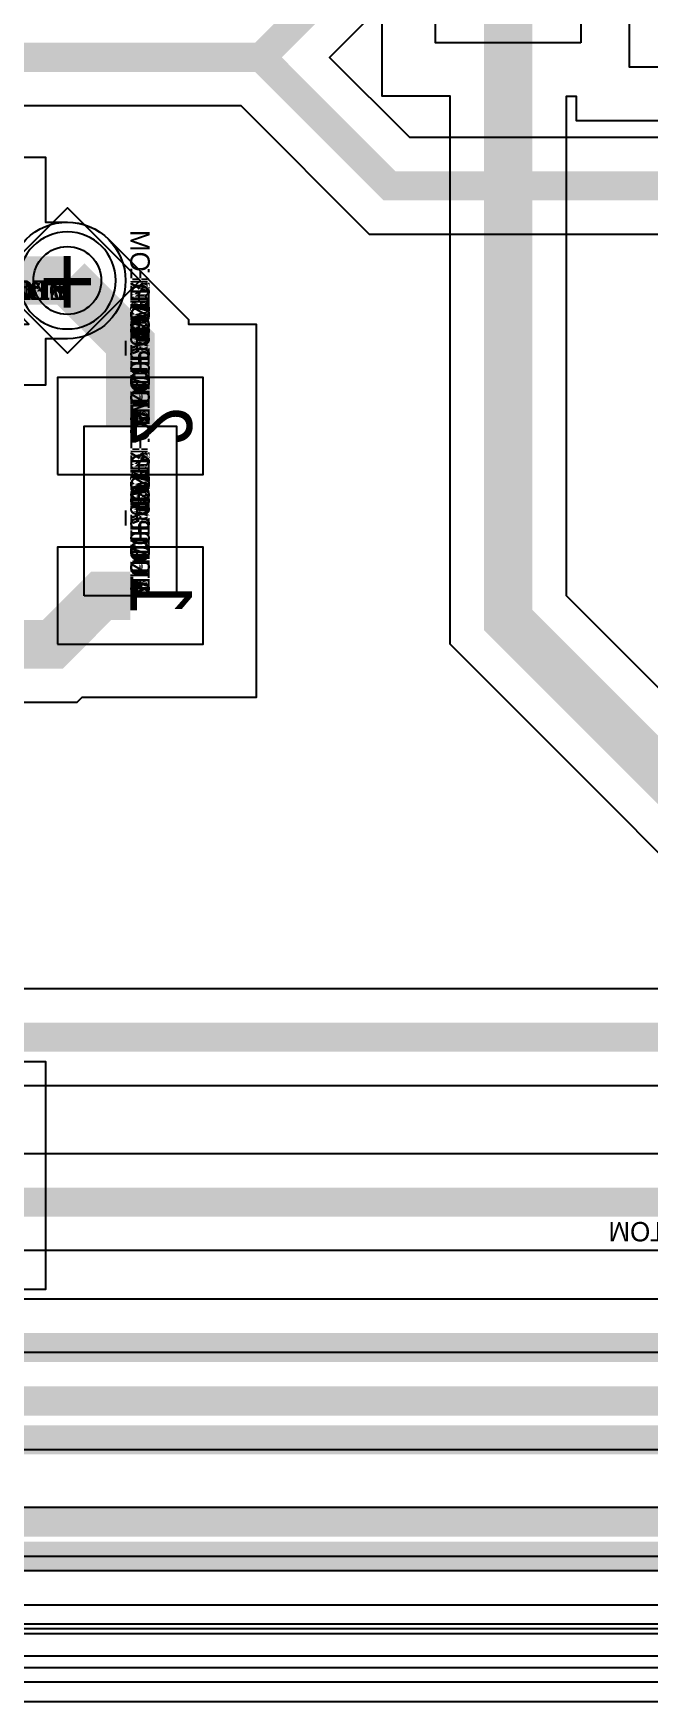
# Model space of a CAD drawing. Extents: x 0 to 323, y 0 to 320.
# Drawn here: x 57.11 to 63.46, y 154.81 to 172 of the extents above; entities that cross this region are included whole.
import ezdxf
from ezdxf.enums import TextEntityAlignment as Align

# ---------------------------------------------------------------- set-up
doc = ezdxf.new("R2010")
doc.units = 0
doc.header["$MEASUREMENT"] = 0
doc.layers.get('0').update_dxf_attribs({"linetype": 'CONTINUOUS'})
for name, color, linetype in [('BOARD_GEOMETRY_OUTLINE', 1, 'CONTINUOUS'), ('CDN_FIGURES', 7, 'CONTINUOUS'), ('ETCH_BOTTOM', 7, 'CONTINUOUS'), ('ETCH_GND', 3, 'CONTINUOUS'), ('ETCH_INT1', 4, 'CONTINUOUS'), ('ETCH_INT2', 5, 'CONTINUOUS'), ('ETCH_PWR', 6, 'CONTINUOUS'), ('ETCH_TOP', 2, 'CONTINUOUS'), ('MANUFACTURING_NCLEGEND-1-6', 8, 'CONTINUOUS'), ('PACKAGE_GEOMETRY_ASSEMBLY_TOP', 11, 'CONTINUOUS'), ('PACKAGE_GEOMETRY_PIN_NUMBER', 9, 'CONTINUOUS'), ('PACKAGE_KEEPIN_ALL', 12, 'CONTINUOUS')]:
    doc.layers.add(name, color=color, linetype=linetype)

# ---------------------------------------------------------------- blocks, each defined once
blk = doc.blocks.new('PAD_INFO')
for tag in ['SHAPE_TYPE', 'PAD_HEIGHT', 'PAD_LAYER', 'PAD_TYPE', 'PAD_WIDTH']:
    blk.add_attdef(tag, (0, 0), '', height=0.2)
at = {"flags": 2}
blk.add_attdef('CDN_TYPE', (0, 0), '', height=0.2, dxfattribs=at)
blk = doc.blocks.new('DRILL_INFO')
at = {"flags": 2}
blk.add_attdef('CDN_TYPE', (0, 0), '', height=0.2, dxfattribs=at)
for tag in ['FSHAPE', 'FCHAR', 'DRILL_HEIGHT', 'DIAMETER', 'PLATED', 'DRILL_WIDTH']:
    blk.add_attdef(tag, (0, 0), '', height=0.2)
blk = doc.blocks.new('VIA0700X0300')
at = {"layer": 'ETCH_BOTTOM'}
blk.add_circle((0, 0), 0.35, dxfattribs=at)
at = {"layer": 'ETCH_GND'}
blk.add_circle((0, 0), 0.35, dxfattribs=at)
at = {"layer": 'ETCH_INT1'}
blk.add_circle((0, 0), 0.35, dxfattribs=at)
at = {"layer": 'ETCH_INT2'}
blk.add_circle((0, 0), 0.35, dxfattribs=at)
at = {"layer": 'ETCH_PWR'}
blk.add_circle((0, 0), 0.35, dxfattribs=at)
at = {"layer": 'ETCH_TOP'}
blk.add_circle((0, 0), 0.35, dxfattribs=at)
ref = blk.add_blockref('PAD_INFO', (0, 0))
ref.add_attrib('PAD_LAYER', 'ETCH_TOP', (0, 0), dxfattribs={"height": 0.2})
ref.add_attrib('SHAPE_TYPE', 'NULL', (0, 0), dxfattribs={"height": 0.2})
ref.add_attrib('PAD_TYPE', 'ANTIPAD', (0, 0), dxfattribs={"height": 0.2})
ref.add_attrib('PAD_WIDTH', '0.000000', (0, 0), dxfattribs={"height": 0.2})
ref.add_attrib('PAD_HEIGHT', '0.000000', (0, 0), dxfattribs={"height": 0.2})
ref = blk.add_blockref('PAD_INFO', (0, 0))
ref.add_attrib('PAD_LAYER', 'ETCH_GND', (0, 0), dxfattribs={"height": 0.2})
ref.add_attrib('SHAPE_TYPE', 'NULL', (0, 0), dxfattribs={"height": 0.2})
ref.add_attrib('PAD_TYPE', 'ANTIPAD', (0, 0), dxfattribs={"height": 0.2})
ref.add_attrib('PAD_WIDTH', '0.000000', (0, 0), dxfattribs={"height": 0.2})
ref.add_attrib('PAD_HEIGHT', '0.000000', (0, 0), dxfattribs={"height": 0.2})
ref = blk.add_blockref('PAD_INFO', (0, 0))
ref.add_attrib('PAD_LAYER', 'ETCH_INT1', (0, 0), dxfattribs={"height": 0.2})
ref.add_attrib('SHAPE_TYPE', 'NULL', (0, 0), dxfattribs={"height": 0.2})
ref.add_attrib('PAD_TYPE', 'ANTIPAD', (0, 0), dxfattribs={"height": 0.2})
ref.add_attrib('PAD_WIDTH', '0.000000', (0, 0), dxfattribs={"height": 0.2})
ref.add_attrib('PAD_HEIGHT', '0.000000', (0, 0), dxfattribs={"height": 0.2})
ref = blk.add_blockref('PAD_INFO', (0, 0))
ref.add_attrib('PAD_LAYER', 'ETCH_INT2', (0, 0), dxfattribs={"height": 0.2})
ref.add_attrib('SHAPE_TYPE', 'NULL', (0, 0), dxfattribs={"height": 0.2})
ref.add_attrib('PAD_TYPE', 'ANTIPAD', (0, 0), dxfattribs={"height": 0.2})
ref.add_attrib('PAD_WIDTH', '0.000000', (0, 0), dxfattribs={"height": 0.2})
ref.add_attrib('PAD_HEIGHT', '0.000000', (0, 0), dxfattribs={"height": 0.2})
ref = blk.add_blockref('PAD_INFO', (0, 0))
ref.add_attrib('PAD_LAYER', 'ETCH_PWR', (0, 0), dxfattribs={"height": 0.2})
ref.add_attrib('SHAPE_TYPE', 'NULL', (0, 0), dxfattribs={"height": 0.2})
ref.add_attrib('PAD_TYPE', 'ANTIPAD', (0, 0), dxfattribs={"height": 0.2})
ref.add_attrib('PAD_WIDTH', '0.000000', (0, 0), dxfattribs={"height": 0.2})
ref.add_attrib('PAD_HEIGHT', '0.000000', (0, 0), dxfattribs={"height": 0.2})
ref = blk.add_blockref('PAD_INFO', (0, 0))
ref.add_attrib('PAD_LAYER', 'ETCH_BOTTOM', (0, 0), dxfattribs={"height": 0.2})
ref.add_attrib('SHAPE_TYPE', 'NULL', (0, 0), dxfattribs={"height": 0.2})
ref.add_attrib('PAD_TYPE', 'ANTIPAD', (0, 0), dxfattribs={"height": 0.2})
ref.add_attrib('PAD_WIDTH', '0.000000', (0, 0), dxfattribs={"height": 0.2})
ref.add_attrib('PAD_HEIGHT', '0.000000', (0, 0), dxfattribs={"height": 0.2})
ref = blk.add_blockref('PAD_INFO', (0, 0))
ref.add_attrib('PAD_LAYER', 'ETCH_TOP', (0, 0), dxfattribs={"height": 0.2})
ref.add_attrib('SHAPE_TYPE', 'NULL', (0, 0), dxfattribs={"height": 0.2})
ref.add_attrib('PAD_TYPE', 'THERMAL', (0, 0), dxfattribs={"height": 0.2})
ref.add_attrib('PAD_WIDTH', '0.000000', (0, 0), dxfattribs={"height": 0.2})
ref.add_attrib('PAD_HEIGHT', '0.000000', (0, 0), dxfattribs={"height": 0.2})
ref = blk.add_blockref('PAD_INFO', (0, 0))
ref.add_attrib('PAD_LAYER', 'ETCH_GND', (0, 0), dxfattribs={"height": 0.2})
ref.add_attrib('SHAPE_TYPE', 'NULL', (0, 0), dxfattribs={"height": 0.2})
ref.add_attrib('PAD_TYPE', 'THERMAL', (0, 0), dxfattribs={"height": 0.2})
ref.add_attrib('PAD_WIDTH', '0.000000', (0, 0), dxfattribs={"height": 0.2})
ref.add_attrib('PAD_HEIGHT', '0.000000', (0, 0), dxfattribs={"height": 0.2})
ref = blk.add_blockref('PAD_INFO', (0, 0))
ref.add_attrib('PAD_LAYER', 'ETCH_INT1', (0, 0), dxfattribs={"height": 0.2})
ref.add_attrib('SHAPE_TYPE', 'NULL', (0, 0), dxfattribs={"height": 0.2})
ref.add_attrib('PAD_TYPE', 'THERMAL', (0, 0), dxfattribs={"height": 0.2})
ref.add_attrib('PAD_WIDTH', '0.000000', (0, 0), dxfattribs={"height": 0.2})
ref.add_attrib('PAD_HEIGHT', '0.000000', (0, 0), dxfattribs={"height": 0.2})
ref = blk.add_blockref('PAD_INFO', (0, 0))
ref.add_attrib('PAD_LAYER', 'ETCH_INT2', (0, 0), dxfattribs={"height": 0.2})
ref.add_attrib('SHAPE_TYPE', 'NULL', (0, 0), dxfattribs={"height": 0.2})
ref.add_attrib('PAD_TYPE', 'THERMAL', (0, 0), dxfattribs={"height": 0.2})
ref.add_attrib('PAD_WIDTH', '0.000000', (0, 0), dxfattribs={"height": 0.2})
ref.add_attrib('PAD_HEIGHT', '0.000000', (0, 0), dxfattribs={"height": 0.2})
ref = blk.add_blockref('PAD_INFO', (0, 0))
ref.add_attrib('PAD_LAYER', 'ETCH_PWR', (0, 0), dxfattribs={"height": 0.2})
ref.add_attrib('SHAPE_TYPE', 'NULL', (0, 0), dxfattribs={"height": 0.2})
ref.add_attrib('PAD_TYPE', 'THERMAL', (0, 0), dxfattribs={"height": 0.2})
ref.add_attrib('PAD_WIDTH', '0.000000', (0, 0), dxfattribs={"height": 0.2})
ref.add_attrib('PAD_HEIGHT', '0.000000', (0, 0), dxfattribs={"height": 0.2})
ref = blk.add_blockref('PAD_INFO', (0, 0))
ref.add_attrib('PAD_LAYER', 'ETCH_BOTTOM', (0, 0), dxfattribs={"height": 0.2})
ref.add_attrib('SHAPE_TYPE', 'NULL', (0, 0), dxfattribs={"height": 0.2})
ref.add_attrib('PAD_TYPE', 'THERMAL', (0, 0), dxfattribs={"height": 0.2})
ref.add_attrib('PAD_WIDTH', '0.000000', (0, 0), dxfattribs={"height": 0.2})
ref.add_attrib('PAD_HEIGHT', '0.000000', (0, 0), dxfattribs={"height": 0.2})
ref = blk.add_blockref('PAD_INFO', (0, 0))
ref.add_attrib('PAD_LAYER', 'ETCH_TOP', (0, 0), dxfattribs={"height": 0.2})
ref.add_attrib('SHAPE_TYPE', 'CIRCLE', (0, 0), dxfattribs={"height": 0.2})
ref.add_attrib('PAD_TYPE', 'REGULAR', (0, 0), dxfattribs={"height": 0.2})
ref.add_attrib('PAD_WIDTH', '0.700000', (0, 0), dxfattribs={"height": 0.2})
ref.add_attrib('PAD_HEIGHT', '0.700000', (0, 0), dxfattribs={"height": 0.2})
ref = blk.add_blockref('PAD_INFO', (0, 0))
ref.add_attrib('PAD_LAYER', 'ETCH_GND', (0, 0), dxfattribs={"height": 0.2})
ref.add_attrib('SHAPE_TYPE', 'CIRCLE', (0, 0), dxfattribs={"height": 0.2})
ref.add_attrib('PAD_TYPE', 'REGULAR', (0, 0), dxfattribs={"height": 0.2})
ref.add_attrib('PAD_WIDTH', '0.700000', (0, 0), dxfattribs={"height": 0.2})
ref.add_attrib('PAD_HEIGHT', '0.700000', (0, 0), dxfattribs={"height": 0.2})
ref = blk.add_blockref('PAD_INFO', (0, 0))
ref.add_attrib('PAD_LAYER', 'ETCH_INT1', (0, 0), dxfattribs={"height": 0.2})
ref.add_attrib('SHAPE_TYPE', 'CIRCLE', (0, 0), dxfattribs={"height": 0.2})
ref.add_attrib('PAD_TYPE', 'REGULAR', (0, 0), dxfattribs={"height": 0.2})
ref.add_attrib('PAD_WIDTH', '0.700000', (0, 0), dxfattribs={"height": 0.2})
ref.add_attrib('PAD_HEIGHT', '0.700000', (0, 0), dxfattribs={"height": 0.2})
ref = blk.add_blockref('PAD_INFO', (0, 0))
ref.add_attrib('PAD_LAYER', 'ETCH_INT2', (0, 0), dxfattribs={"height": 0.2})
ref.add_attrib('SHAPE_TYPE', 'CIRCLE', (0, 0), dxfattribs={"height": 0.2})
ref.add_attrib('PAD_TYPE', 'REGULAR', (0, 0), dxfattribs={"height": 0.2})
ref.add_attrib('PAD_WIDTH', '0.700000', (0, 0), dxfattribs={"height": 0.2})
ref.add_attrib('PAD_HEIGHT', '0.700000', (0, 0), dxfattribs={"height": 0.2})
ref = blk.add_blockref('PAD_INFO', (0, 0))
ref.add_attrib('PAD_LAYER', 'ETCH_PWR', (0, 0), dxfattribs={"height": 0.2})
ref.add_attrib('SHAPE_TYPE', 'CIRCLE', (0, 0), dxfattribs={"height": 0.2})
ref.add_attrib('PAD_TYPE', 'REGULAR', (0, 0), dxfattribs={"height": 0.2})
ref.add_attrib('PAD_WIDTH', '0.700000', (0, 0), dxfattribs={"height": 0.2})
ref.add_attrib('PAD_HEIGHT', '0.700000', (0, 0), dxfattribs={"height": 0.2})
ref = blk.add_blockref('PAD_INFO', (0, 0))
ref.add_attrib('PAD_LAYER', 'ETCH_BOTTOM', (0, 0), dxfattribs={"height": 0.2})
ref.add_attrib('SHAPE_TYPE', 'CIRCLE', (0, 0), dxfattribs={"height": 0.2})
ref.add_attrib('PAD_TYPE', 'REGULAR', (0, 0), dxfattribs={"height": 0.2})
ref.add_attrib('PAD_WIDTH', '0.700000', (0, 0), dxfattribs={"height": 0.2})
ref.add_attrib('PAD_HEIGHT', '0.700000', (0, 0), dxfattribs={"height": 0.2})
ref = blk.add_blockref('DRILL_INFO', (0, 0))
ref.add_attrib('DIAMETER', '0.300000', (0, 0), dxfattribs={"height": 0.2})
ref.add_attrib('PLATED', 'PLATED', (0, 0), dxfattribs={"height": 0.2})
ref.add_attrib('FSHAPE', 'DIAMOND', (0, 0), dxfattribs={"height": 0.2})
ref.add_attrib('FCHAR', '+', (0, 0), dxfattribs={"height": 0.2})
ref.add_attrib('DRILL_WIDTH', '1.500000', (0, 0), dxfattribs={"height": 0.2})
ref.add_attrib('DRILL_HEIGHT', '1.500000', (0, 0), dxfattribs={"height": 0.2})
for tag in ['CDN_TYPE', 'PIN']:
    blk.add_attdef(tag, (0, 0), '', height=0.2)
at = {"flags": 2}
for tag in ['PSTKNAME', 'BBV']:
    blk.add_attdef(tag, (0, 0), '', height=0.2, dxfattribs=at)
blk = doc.blocks.new('FIGURE_DIAMOND')
at = {"layer": 'CDN_FIGURES'}
blk.add_lwpolyline([(-0.5, 0), (0, 0.5), (0.5, 0), (0, -0.5)], close=True, dxfattribs=at)
blk = doc.blocks.new('RC1000X1500TS')
at = {"layer": 'ETCH_TOP'}
blk.add_lwpolyline([(-0.5, -0.75), (-0.5, 0.75), (0.5, 0.75), (0.5, -0.75)], close=True, dxfattribs=at)
ref = blk.add_blockref('PAD_INFO', (0, 0))
ref.add_attrib('PAD_LAYER', 'ETCH_TOP', (0, 0), dxfattribs={"height": 0.2})
ref.add_attrib('SHAPE_TYPE', 'NULL', (0, 0), dxfattribs={"height": 0.2})
ref.add_attrib('PAD_TYPE', 'ANTIPAD', (0, 0), dxfattribs={"height": 0.2})
ref.add_attrib('PAD_WIDTH', '0.000000', (0, 0), dxfattribs={"height": 0.2})
ref.add_attrib('PAD_HEIGHT', '0.000000', (0, 0), dxfattribs={"height": 0.2})
ref = blk.add_blockref('PAD_INFO', (0, 0))
ref.add_attrib('PAD_LAYER', 'ETCH_GND', (0, 0), dxfattribs={"height": 0.2})
ref.add_attrib('SHAPE_TYPE', 'NULL', (0, 0), dxfattribs={"height": 0.2})
ref.add_attrib('PAD_TYPE', 'ANTIPAD', (0, 0), dxfattribs={"height": 0.2})
ref.add_attrib('PAD_WIDTH', '0.000000', (0, 0), dxfattribs={"height": 0.2})
ref.add_attrib('PAD_HEIGHT', '0.000000', (0, 0), dxfattribs={"height": 0.2})
ref = blk.add_blockref('PAD_INFO', (0, 0))
ref.add_attrib('PAD_LAYER', 'ETCH_INT1', (0, 0), dxfattribs={"height": 0.2})
ref.add_attrib('SHAPE_TYPE', 'NULL', (0, 0), dxfattribs={"height": 0.2})
ref.add_attrib('PAD_TYPE', 'ANTIPAD', (0, 0), dxfattribs={"height": 0.2})
ref.add_attrib('PAD_WIDTH', '0.000000', (0, 0), dxfattribs={"height": 0.2})
ref.add_attrib('PAD_HEIGHT', '0.000000', (0, 0), dxfattribs={"height": 0.2})
ref = blk.add_blockref('PAD_INFO', (0, 0))
ref.add_attrib('PAD_LAYER', 'ETCH_INT2', (0, 0), dxfattribs={"height": 0.2})
ref.add_attrib('SHAPE_TYPE', 'NULL', (0, 0), dxfattribs={"height": 0.2})
ref.add_attrib('PAD_TYPE', 'ANTIPAD', (0, 0), dxfattribs={"height": 0.2})
ref.add_attrib('PAD_WIDTH', '0.000000', (0, 0), dxfattribs={"height": 0.2})
ref.add_attrib('PAD_HEIGHT', '0.000000', (0, 0), dxfattribs={"height": 0.2})
ref = blk.add_blockref('PAD_INFO', (0, 0))
ref.add_attrib('PAD_LAYER', 'ETCH_PWR', (0, 0), dxfattribs={"height": 0.2})
ref.add_attrib('SHAPE_TYPE', 'NULL', (0, 0), dxfattribs={"height": 0.2})
ref.add_attrib('PAD_TYPE', 'ANTIPAD', (0, 0), dxfattribs={"height": 0.2})
ref.add_attrib('PAD_WIDTH', '0.000000', (0, 0), dxfattribs={"height": 0.2})
ref.add_attrib('PAD_HEIGHT', '0.000000', (0, 0), dxfattribs={"height": 0.2})
ref = blk.add_blockref('PAD_INFO', (0, 0))
ref.add_attrib('PAD_LAYER', 'ETCH_BOTTOM', (0, 0), dxfattribs={"height": 0.2})
ref.add_attrib('SHAPE_TYPE', 'NULL', (0, 0), dxfattribs={"height": 0.2})
ref.add_attrib('PAD_TYPE', 'ANTIPAD', (0, 0), dxfattribs={"height": 0.2})
ref.add_attrib('PAD_WIDTH', '0.000000', (0, 0), dxfattribs={"height": 0.2})
ref.add_attrib('PAD_HEIGHT', '0.000000', (0, 0), dxfattribs={"height": 0.2})
ref = blk.add_blockref('PAD_INFO', (0, 0))
ref.add_attrib('PAD_LAYER', 'ETCH_TOP', (0, 0), dxfattribs={"height": 0.2})
ref.add_attrib('SHAPE_TYPE', 'NULL', (0, 0), dxfattribs={"height": 0.2})
ref.add_attrib('PAD_TYPE', 'THERMAL', (0, 0), dxfattribs={"height": 0.2})
ref.add_attrib('PAD_WIDTH', '0.000000', (0, 0), dxfattribs={"height": 0.2})
ref.add_attrib('PAD_HEIGHT', '0.000000', (0, 0), dxfattribs={"height": 0.2})
ref = blk.add_blockref('PAD_INFO', (0, 0))
ref.add_attrib('PAD_LAYER', 'ETCH_GND', (0, 0), dxfattribs={"height": 0.2})
ref.add_attrib('SHAPE_TYPE', 'NULL', (0, 0), dxfattribs={"height": 0.2})
ref.add_attrib('PAD_TYPE', 'THERMAL', (0, 0), dxfattribs={"height": 0.2})
ref.add_attrib('PAD_WIDTH', '0.000000', (0, 0), dxfattribs={"height": 0.2})
ref.add_attrib('PAD_HEIGHT', '0.000000', (0, 0), dxfattribs={"height": 0.2})
ref = blk.add_blockref('PAD_INFO', (0, 0))
ref.add_attrib('PAD_LAYER', 'ETCH_INT1', (0, 0), dxfattribs={"height": 0.2})
ref.add_attrib('SHAPE_TYPE', 'NULL', (0, 0), dxfattribs={"height": 0.2})
ref.add_attrib('PAD_TYPE', 'THERMAL', (0, 0), dxfattribs={"height": 0.2})
ref.add_attrib('PAD_WIDTH', '0.000000', (0, 0), dxfattribs={"height": 0.2})
ref.add_attrib('PAD_HEIGHT', '0.000000', (0, 0), dxfattribs={"height": 0.2})
ref = blk.add_blockref('PAD_INFO', (0, 0))
ref.add_attrib('PAD_LAYER', 'ETCH_INT2', (0, 0), dxfattribs={"height": 0.2})
ref.add_attrib('SHAPE_TYPE', 'NULL', (0, 0), dxfattribs={"height": 0.2})
ref.add_attrib('PAD_TYPE', 'THERMAL', (0, 0), dxfattribs={"height": 0.2})
ref.add_attrib('PAD_WIDTH', '0.000000', (0, 0), dxfattribs={"height": 0.2})
ref.add_attrib('PAD_HEIGHT', '0.000000', (0, 0), dxfattribs={"height": 0.2})
ref = blk.add_blockref('PAD_INFO', (0, 0))
ref.add_attrib('PAD_LAYER', 'ETCH_PWR', (0, 0), dxfattribs={"height": 0.2})
ref.add_attrib('SHAPE_TYPE', 'NULL', (0, 0), dxfattribs={"height": 0.2})
ref.add_attrib('PAD_TYPE', 'THERMAL', (0, 0), dxfattribs={"height": 0.2})
ref.add_attrib('PAD_WIDTH', '0.000000', (0, 0), dxfattribs={"height": 0.2})
ref.add_attrib('PAD_HEIGHT', '0.000000', (0, 0), dxfattribs={"height": 0.2})
ref = blk.add_blockref('PAD_INFO', (0, 0))
ref.add_attrib('PAD_LAYER', 'ETCH_BOTTOM', (0, 0), dxfattribs={"height": 0.2})
ref.add_attrib('SHAPE_TYPE', 'NULL', (0, 0), dxfattribs={"height": 0.2})
ref.add_attrib('PAD_TYPE', 'THERMAL', (0, 0), dxfattribs={"height": 0.2})
ref.add_attrib('PAD_WIDTH', '0.000000', (0, 0), dxfattribs={"height": 0.2})
ref.add_attrib('PAD_HEIGHT', '0.000000', (0, 0), dxfattribs={"height": 0.2})
ref = blk.add_blockref('PAD_INFO', (0, 0))
ref.add_attrib('PAD_LAYER', 'ETCH_GND', (0, 0), dxfattribs={"height": 0.2})
ref.add_attrib('SHAPE_TYPE', 'NULL', (0, 0), dxfattribs={"height": 0.2})
ref.add_attrib('PAD_TYPE', 'REGULAR', (0, 0), dxfattribs={"height": 0.2})
ref.add_attrib('PAD_WIDTH', '0.000000', (0, 0), dxfattribs={"height": 0.2})
ref.add_attrib('PAD_HEIGHT', '0.000000', (0, 0), dxfattribs={"height": 0.2})
ref = blk.add_blockref('PAD_INFO', (0, 0))
ref.add_attrib('PAD_LAYER', 'ETCH_INT1', (0, 0), dxfattribs={"height": 0.2})
ref.add_attrib('SHAPE_TYPE', 'NULL', (0, 0), dxfattribs={"height": 0.2})
ref.add_attrib('PAD_TYPE', 'REGULAR', (0, 0), dxfattribs={"height": 0.2})
ref.add_attrib('PAD_WIDTH', '0.000000', (0, 0), dxfattribs={"height": 0.2})
ref.add_attrib('PAD_HEIGHT', '0.000000', (0, 0), dxfattribs={"height": 0.2})
ref = blk.add_blockref('PAD_INFO', (0, 0))
ref.add_attrib('PAD_LAYER', 'ETCH_INT2', (0, 0), dxfattribs={"height": 0.2})
ref.add_attrib('SHAPE_TYPE', 'NULL', (0, 0), dxfattribs={"height": 0.2})
ref.add_attrib('PAD_TYPE', 'REGULAR', (0, 0), dxfattribs={"height": 0.2})
ref.add_attrib('PAD_WIDTH', '0.000000', (0, 0), dxfattribs={"height": 0.2})
ref.add_attrib('PAD_HEIGHT', '0.000000', (0, 0), dxfattribs={"height": 0.2})
ref = blk.add_blockref('PAD_INFO', (0, 0))
ref.add_attrib('PAD_LAYER', 'ETCH_PWR', (0, 0), dxfattribs={"height": 0.2})
ref.add_attrib('SHAPE_TYPE', 'NULL', (0, 0), dxfattribs={"height": 0.2})
ref.add_attrib('PAD_TYPE', 'REGULAR', (0, 0), dxfattribs={"height": 0.2})
ref.add_attrib('PAD_WIDTH', '0.000000', (0, 0), dxfattribs={"height": 0.2})
ref.add_attrib('PAD_HEIGHT', '0.000000', (0, 0), dxfattribs={"height": 0.2})
ref = blk.add_blockref('PAD_INFO', (0, 0))
ref.add_attrib('PAD_LAYER', 'ETCH_BOTTOM', (0, 0), dxfattribs={"height": 0.2})
ref.add_attrib('SHAPE_TYPE', 'NULL', (0, 0), dxfattribs={"height": 0.2})
ref.add_attrib('PAD_TYPE', 'REGULAR', (0, 0), dxfattribs={"height": 0.2})
ref.add_attrib('PAD_WIDTH', '0.000000', (0, 0), dxfattribs={"height": 0.2})
ref.add_attrib('PAD_HEIGHT', '0.000000', (0, 0), dxfattribs={"height": 0.2})
ref = blk.add_blockref('DRILL_INFO', (0, 0))
ref.add_attrib('DIAMETER', '0.000000', (0, 0), dxfattribs={"height": 0.2})
ref.add_attrib('PLATED', 'PLATED', (0, 0), dxfattribs={"height": 0.2})
ref.add_attrib('FSHAPE', 'NULL', (0, 0), dxfattribs={"height": 0.2})
ref.add_attrib('DRILL_WIDTH', '0.000000', (0, 0), dxfattribs={"height": 0.2})
ref.add_attrib('DRILL_HEIGHT', '0.000000', (0, 0), dxfattribs={"height": 0.2})
ref = blk.add_blockref('PAD_INFO', (0, 0))
ref.add_attrib('PAD_LAYER', 'ETCH_TOP', (0, 0), dxfattribs={"height": 0.2})
ref.add_attrib('SHAPE_TYPE', 'RECTANGLE', (0, 0), dxfattribs={"height": 0.2})
ref.add_attrib('PAD_TYPE', 'REGULAR', (0, 0), dxfattribs={"height": 0.2})
ref.add_attrib('PAD_WIDTH', '1.000000', (0, 0), dxfattribs={"height": 0.2})
ref.add_attrib('PAD_HEIGHT', '1.500000', (0, 0), dxfattribs={"height": 0.2})
for tag in ['CDN_TYPE', 'PIN']:
    blk.add_attdef(tag, (0, 0), '', height=0.2)
at = {"flags": 2}
for tag in ['PSTKNAME', 'BBV']:
    blk.add_attdef(tag, (0, 0), '', height=0.2, dxfattribs=at)
blk = doc.blocks.new('F56')
at = {"layer": 'PACKAGE_GEOMETRY_ASSEMBLY_TOP'}
blk.add_lwpolyline([(0, -0.475), (1.75, -0.475), (1.75, 0.475), (0, 0.475)], close=True, dxfattribs=at)
at = {"layer": 'ETCH_TOP'}
ref = blk.add_blockref('RC1000X1500TS', (0, 0), dxfattribs=at)
ref.add_attrib('CDN_TYPE', 'PIN', (0, 0), dxfattribs={"height": 0.2})
ref.add_attrib('PIN', '1', (0, 0), dxfattribs={"height": 0.2})
ref = blk.add_blockref('RC1000X1500TS', (1.75, 0), dxfattribs=at)
ref.add_attrib('CDN_TYPE', 'PIN', (0, 0), dxfattribs={"height": 0.2})
ref.add_attrib('PIN', '2', (0, 0), dxfattribs={"height": 0.2})
at = {"flags": 2}
for tag in ['SYMBOL_TYPE', 'CDN_TYPE', 'REFDES']:
    blk.add_attdef(tag, (0, 0), '', height=0.2, dxfattribs=at)

msp = doc.modelspace()

# ---------------------------------------------------------------- linework, layer by layer
at = {"layer": 'BOARD_GEOMETRY_OUTLINE'}
msp.add_lwpolyline([(1.513, 154.805), (1.513, 272.805), (191.513, 272.805), (191.513, 154.805)], close=True, dxfattribs=at)
at = {"layer": 'ETCH_BOTTOM'}
msp.add_lwpolyline([(2.453, 155.555), (2.453, 271.875), (190.943, 271.875), (190.943, 155.555), (176.033, 155.555), (176.033, 158.165), (150.373, 158.165), (150.373, 155.555)], close=True, dxfattribs=at)
for points, format in [([(59.12, 203.612, 0.3, 0.3, 0), (59.12, 201.249, 0.3, 0.3, 0), (63.063, 197.305, 0.3, 0.3, 0), (63.063, 175.355, 0.3, 0.3, 0), (59.463, 171.755, 0.3, 0.3, 0)], "xyseb"), ([(63.563, 175.148), (60.17, 171.755), (60.995, 170.931), (65.808, 170.931, -1.322533), (66.867, 170.931), (68.383, 170.931, -1.595899), (69.373, 170.931), (69.639, 170.931, -0.424723), (69.956, 171.656), (70.956, 172.656)], "xyb"), ([(59.463, 171.755, 0.3, 0.3, 0), (48.063, 171.755, 0.3, 0.3, 0), (43.563, 167.255, 0.3, 0.3, 0)], "xyseb"), ([(95.063, 169.105, 0.3, 0.3, 0), (95.063, 169.88, 0.3, 0.3, 0), (93.537, 171.405, 0.3, 0.3, 0), (82.513, 171.405, 0.3, 0.3, 0), (81.538, 170.43, 0.3, 0.3, 0), (60.788, 170.43, 0.3, 0.3, 0), (59.463, 171.755, 0.3, 0.3, 0)], "xyseb"), ([(91.732, 170.905), (82.72, 170.905), (81.745, 169.93), (75.48, 169.93, -0.232298), (75.713, 169.455), (75.713, 169.206), (76.413, 169.206), (76.413, 165.355), (73.125, 165.355, -1.463426), (72.1, 165.355), (71.313, 165.355), (71.313, 167.615, -0.831918), (71.313, 168.696), (71.313, 169.206), (74.513, 169.206), (74.513, 169.455, -0.232298), (74.746, 169.93), (60.581, 169.93), (59.256, 171.255), (55.202, 171.255, -6.531002)], "xyb"), ([(58.113, 167.955, 0.5, 0.5, 0), (58.113, 168.805, 0.5, 0.5, 0), (57.463, 169.455, 0.5, 0.5, 0)], "xyseb"), ([(55.363, 165.805, 0.5, 0.5, 0), (55.463, 165.705, 0.5, 0.5, 0), (57.313, 165.705, 0.5, 0.5, 0), (57.813, 166.205, 0.5, 0.5, 0), (58.113, 166.205, 0.5, 0.5, 0)], "xyseb")]:
    msp.add_lwpolyline(points, format=format, dxfattribs=at)
msp.add_lwpolyline([(56.663, 164.755), (54.063, 164.755), (54.063, 165.264, -1.201564), (54.063, 166.346), (54.063, 167.015, -0.831918), (54.063, 168.096), (54.063, 168.606), (56.663, 168.606), (56.663, 166.306), (56.813, 166.306), (56.813, 169.006), (57.064, 169.006), (57.038, 169.031, -1), (57.887, 169.88), (58.713, 169.054), (58.713, 169.006), (59.413, 169.006), (59.413, 165.155), (57.611, 165.155), (57.561, 165.105), (56.663, 165.105)], format="xyb", close=True, dxfattribs=at)
at = {"layer": 'ETCH_GND'}
msp.add_lwpolyline([(150.123, 155.155), (2.013, 155.155), (2.013, 272.255), (191.113, 272.255), (191.113, 155.155), (176.083, 155.155), (176.083, 158.385), (150.123, 158.385)], close=True, dxfattribs=at)
msp.add_lwpolyline([(57.963, 169.455, 1), (56.963, 169.455, 1)], format="xyb", close=True, dxfattribs=at)
at = {"layer": 'ETCH_INT1'}
for points in [[(150.003, 155.505), (2.263, 155.505), (2.263, 272.305), (190.563, 272.305)], [(132.42, 156.155), (25.406, 156.155)]]:
    msp.add_lwpolyline(points, dxfattribs=at)
for points, format in [([(16.013, 170.205, 0.3, 0.3, 0), (20.113, 170.205, 0.3, 0.3, 0), (27.013, 163.305, 0.3, 0.3, 0), (33.313, 163.305, 0.3, 0.3, 0), (34.463, 162.155, 0.3, 0.3, 0), (53.043, 162.155, 0.3, 0.3, 0), (53.543, 161.655, 0.3, 0.3, 0), (66.163, 161.655, 0.3, 0.3, 0), (68.613, 164.105, 0.3, 0.3, 0), (71.563, 164.105, 0.3, 0.3, 0), (72.613, 165.155, 0.3, 0.3, 0)], "xyseb"), ([(42.181, 160.456), (63.956, 160.456), (64.224, 160.724, -0.198912), (64.578, 160.871), (64.628, 160.871, -0.087251), (64.798, 160.901), (65.544, 160.901), (65.574, 160.871), (72.201, 160.871), (72.211, 160.881), (73.164, 160.881), (73.174, 160.871), (80.871, 160.871), (81.884, 161.884, -0.160268), (82.163, 162.025, -0.09518), (82.348, 162.061), (82.861, 162.061), (90.559, 169.759, -1)], "xyb"), ([(90.913, 169.405, 0.3, 0.3, 0), (83.068, 161.56, 0.3, 0.3, 0), (82.348, 161.56, 0.3, 0.3, 0), (82.318, 161.53, 0.3, 0.3, 0), (82.238, 161.53, 0.3, 0.3, 0), (81.078, 160.37, 0.3, 0.3, 0), (72.967, 160.37, 0.3, 0.3, 0), (72.957, 160.38, 0.3, 0.3, 0), (72.418, 160.38, 0.3, 0.3, 0), (72.408, 160.37, 0.3, 0.3, 0), (65.367, 160.37, 0.3, 0.3, 0), (65.337, 160.4, 0.3, 0.3, 0), (64.798, 160.4, 0.3, 0.3, 0), (64.768, 160.37, 0.3, 0.3, 0), (64.578, 160.37, 0.3, 0.3, 0), (64.163, 159.955, 0.3, 0.3, 0), (41.513, 159.955, 0.3, 0.3, 0), (40.563, 160.905, 0.3, 0.3, 0), (27.213, 160.905, 0.3, 0.3, 0), (20.453, 167.665, 0.3, 0.3, 0), (16.013, 167.665, 0.3, 0.3, 0)], "xyseb"), ([(91.266, 169.052), (83.275, 161.06), (83.095, 161.06, -0.973292), (82.149, 160.735), (81.285, 159.87), (73.168, 159.87, -1.332989), (72.208, 159.87), (71.891, 159.87, -1.392897), (70.944, 159.87), (70.606, 159.87, -1.52703), (69.689, 159.87), (68.081, 159.87, -1.392897), (67.134, 159.87), (65.553, 159.87, -1.031802), (64.576, 159.661), (64.37, 159.455), (55.455, 159.455, -0.268265), (55.484, 158.956), (107.856, 158.956)], "xyb"), ([(16.013, 165.125, 0.3, 0.3, 0), (20.143, 165.125, 0.3, 0.3, 0), (26.813, 158.455, 0.3, 0.3, 0), (108.063, 158.455, 0.3, 0.3, 0), (111.963, 162.355, 0.3, 0.3, 0), (111.963, 165.655, 0.3, 0.3, 0)], "xyseb"), ([(54.29, 162.156), (65.956, 162.156), (68.406, 164.606), (71.356, 164.606), (72.259, 165.509, -1), (72.966, 164.802), (71.77, 163.605), (68.82, 163.605), (66.37, 161.155), (53.336, 161.155)], "xyb"), ([(115.263, 163.555, 0.3, 0.3, 0), (109.213, 157.505, 0.3, 0.3, 0), (26.413, 157.505, 0.3, 0.3, 0), (21.333, 162.585, 0.3, 0.3, 0), (16.013, 162.585, 0.3, 0.3, 0)], "xyseb"), ([(138.213, 162.655, 0.3, 0.3, 0), (132.213, 156.655, 0.3, 0.3, 0), (25.613, 156.655, 0.3, 0.3, 0), (22.223, 160.045, 0.3, 0.3, 0), (16.013, 160.045, 0.3, 0.3, 0)], "xyseb")]:
    msp.add_lwpolyline(points, format=format, dxfattribs=at)
msp.add_lwpolyline([(57.963, 169.455, 1), (56.963, 169.455, 1)], format="xyb", close=True, dxfattribs=at)
at = {"layer": 'ETCH_INT2'}
for points in [[(149.883, 155.005), (1.963, 155.005), (1.713, 155.255), (1.713, 227.005)], [(141.981, 158.406), (14.123, 158.406)], [(14.462, 155.805), (149.883, 155.805)]]:
    msp.add_lwpolyline(points, dxfattribs=at)
for points in [[(16.013, 200.685, 0.3, 0.3, 0), (16.083, 200.685, 0.3, 0.3, 0), (18.113, 198.655, 0.3, 0.3, 0), (18.113, 197.855, 0.3, 0.3, 0), (17.163, 196.905, 0.3, 0.3, 0), (12.513, 196.905, 0.3, 0.3, 0), (11.613, 196.005, 0.3, 0.3, 0), (11.613, 168.655, 0.3, 0.3, 0), (12.113, 168.155, 0.3, 0.3, 0), (12.113, 159.755, 0.3, 0.3, 0), (12.213, 159.655, 0.3, 0.3, 0), (12.213, 159.608, 0.3, 0.3, 0), (13.915, 157.905, 0.3, 0.3, 0), (173.113, 157.905, 0.3, 0.3, 0), (182.163, 166.955, 0.3, 0.3, 0), (182.163, 174.405, 0.3, 0.3, 0), (181.513, 175.055, 0.3, 0.3, 0), (181.513, 175.066, 0.3, 0.3, 0), (181.503, 175.076, 0.3, 0.3, 0), (181.503, 175.615, 0.3, 0.3, 0), (181.513, 175.625, 0.3, 0.3, 0), (181.513, 176.155, 0.3, 0.3, 0), (179.063, 178.605, 0.3, 0.3, 0), (179.013, 178.605, 0.3, 0.3, 0)], [(176.563, 195.655, 0.3, 0.3, 0), (178.263, 193.955, 0.3, 0.3, 0), (180.863, 193.955, 0.3, 0.3, 0), (187.763, 187.055, 0.3, 0.3, 0), (187.763, 169.905, 0.3, 0.3, 0), (175.023, 157.165, 0.3, 0.3, 0), (150.803, 157.165, 0.3, 0.3, 0), (150.183, 156.545, 0.3, 0.3, 0), (150.183, 156.305, 0.3, 0.3, 0), (14.669, 156.305, 0.3, 0.3, 0), (11.213, 159.761, 0.3, 0.3, 0), (11.213, 167.605, 0.3, 0.3, 0), (10.813, 168.005, 0.3, 0.3, 0), (10.813, 197.205, 0.3, 0.3, 0), (13.013, 199.405, 0.3, 0.3, 0), (14.723, 199.405, 0.3, 0.3, 0), (15.983, 198.145, 0.3, 0.3, 0), (16.013, 198.145, 0.3, 0.3, 0)]]:
    msp.add_lwpolyline(points, format="xyseb", dxfattribs=at)
for points in [[(57.963, 169.455, 1), (56.963, 169.455, 1)], [(14.876, 156.806), (14.276, 157.405), (149.883, 157.405), (149.883, 156.953), (149.829, 156.899, 0.059669), (149.756, 156.806)]]:
    msp.add_lwpolyline(points, format="xyb", close=True, dxfattribs=at)
at = {"layer": 'ETCH_PWR'}
msp.add_lwpolyline([(150.383, 155.605), (3.213, 155.605), (2.463, 156.355), (2.463, 271.805)], dxfattribs=at)
msp.add_lwpolyline([(57.963, 169.455, 1), (56.963, 169.455, 1)], format="xyb", close=True, dxfattribs=at)
at = {"layer": 'ETCH_TOP'}
msp.add_lwpolyline([(1.963, 155.275), (1.963, 272.195), (190.953, 272.195), (190.953, 155.275), (176.083, 155.275), (176.083, 158.445), (150.243, 158.445), (150.243, 155.275)], close=True, dxfattribs=at)
for points, format in [([(65.265, 161.855), (61.413, 165.707), (61.413, 171.355), (60.713, 171.355), (60.713, 175.774, -0.774485)], "xyb"), ([(62.013, 172.405, 0.5, 0.5, 0), (62.013, 165.955, 0.5, 0.5, 0), (66.338, 161.63, 0.5, 0.5, 0), (66.338, 160.679, 0.5, 0.5, 0)], "xyseb"), ([(54.368, 170.727), (57.238, 170.727), (57.238, 170.056), (57.463, 170.056, -1), (57.463, 168.855), (57.238, 168.855), (57.238, 168.376), (50.508, 168.376, -0.875837)], "xyb"), ([(57.463, 169.455, 0.5, 0.5, 0), (56.404, 169.455, 0.5, 0.5, 0), (56.308, 169.551, 0.5, 0.5, 0)], "xyseb")]:
    msp.add_lwpolyline(points, format=format, dxfattribs=at)
msp.add_lwpolyline([(66.938, 161.855), (66.938, 161.879), (62.613, 166.204), (62.613, 171.355), (62.713, 171.355), (62.713, 171.105), (64.138, 171.105), (64.138, 168.826), (64.468, 168.826), (64.468, 168.107), (67.669, 164.905), (70.064, 164.905), (73.115, 161.855), (69.455, 161.855, 0.755325), (68.3, 161.855)], format="xyb", close=True, dxfattribs=at)
msp.add_lwpolyline([(56.908, 161.405), (57.238, 161.405), (57.238, 159.054), (46.488, 159.054)], dxfattribs=at)
at = {"layer": 'PACKAGE_KEEPIN_ALL'}
msp.add_lwpolyline([(3.013, 271.805), (3.013, 156.305), (190.513, 156.305), (190.513, 271.805)], close=True, dxfattribs=at)

# ---------------------------------------------------------------- block references
for p, rotation in [((62.013, 172.405), 90), ((65.513, 172.405), 180)]:
    msp.add_blockref('F56', p, dxfattribs=dict(rotation=rotation))
at = {"xscale": -1, "rotation": 270}
msp.add_blockref('F56', (58.113, 166.205), dxfattribs=at)
at = {"layer": 'ETCH_TOP', "rotation": 180}
for p in [(57.463, 169.455), (65.068, 159.75)]:
    msp.add_blockref('VIA0700X0300', p, dxfattribs=at)
at = {"layer": 'MANUFACTURING_NCLEGEND-1-6', "xscale": 1.5, "yscale": 1.5}
msp.add_blockref('FIGURE_DIAMOND', (57.463, 169.455), dxfattribs=at)

# ---------------------------------------------------------------- texts
at = {"layer": 'MANUFACTURING_NCLEGEND-1-6'}
msp.add_text('+', height=0.75, dxfattribs=at).set_placement((57.463, 169.455), align=Align.MIDDLE_CENTER)
at = {"layer": 'PACKAGE_GEOMETRY_PIN_NUMBER', "text_generation_flag": 2, "width": 0.88}
for s, p in [('2', (58.113, 167.955)), ('1', (58.113, 166.205))]:
    msp.add_text(s, height=0.635, rotation=270, dxfattribs=at).set_placement(p, align=Align.CENTER)

doc.saveas('drawing.dxf')
